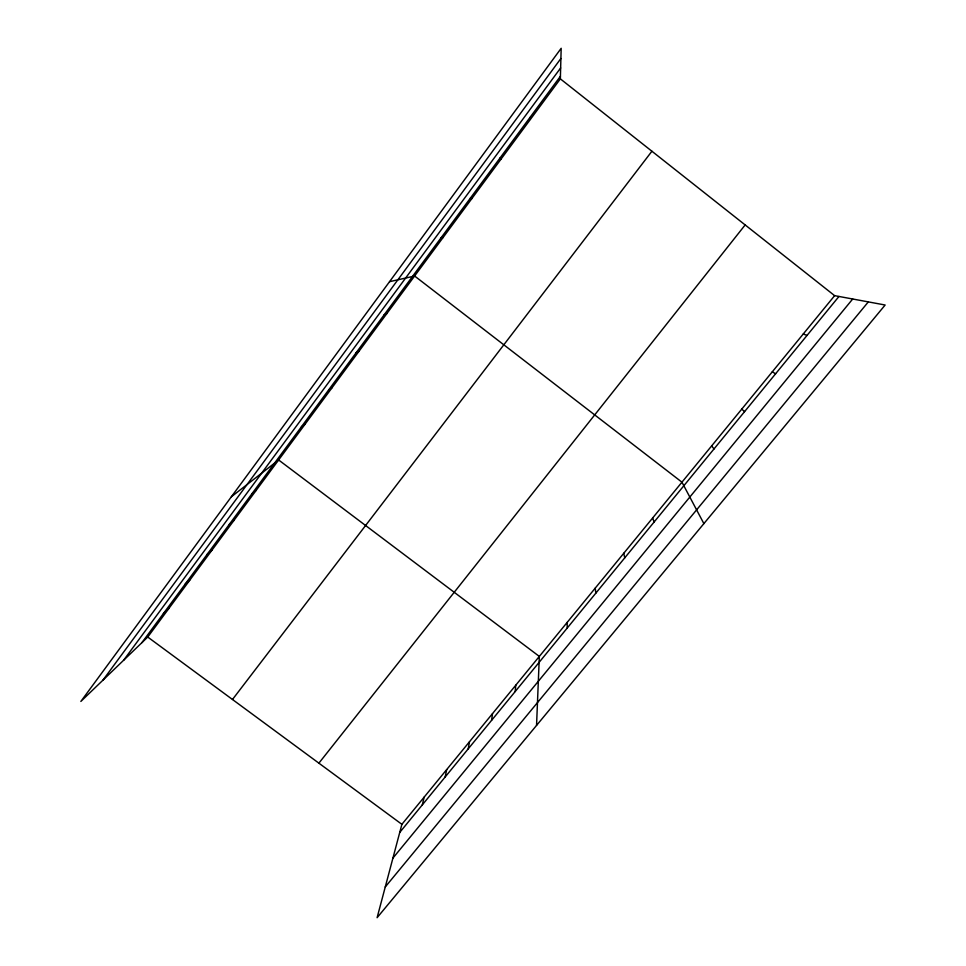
<?xml version="1.0" encoding="UTF-8"?>
<svg xmlns="http://www.w3.org/2000/svg" width="966" height="966" viewBox="0 0 966 966"><rect width="100%" height="100%" fill="white"/><g stroke="black" fill="none" stroke-linecap="round" stroke-linejoin="round"><path stroke-width="1.45" d="M560.352 78.862L561.174 48.3L80.854 701.437L147.738 637.041L560.352 78.862L834.636 295.656L885.146 305.014L377.102 917.7L401.892 824.324L834.636 295.656M536.553 725.406L539.33 656.421L278.631 459.973L231.357 496.778M515.192 691.535L515.772 685.184M491.585 720.358L492.491 713.633M468.232 748.855L469.464 741.767M445.145 777.026L446.69 769.588M422.311 804.883L424.159 797.107M102.903 680.209L560.896 58.503M123.588 660.297L560.642 67.958M141.93 642.632L560.425 76.254M232.48 699.493L651.917 151.227M318.889 763.164L745.16 224.933M399.731 832.438L838.959 296.465M392.921 858.086L852.7 299.001M385.253 886.957L868.325 301.899M163.411 613.567L168.941 608.363M185.134 584.164L190.387 579.346M207.098 554.436L212.073 550.004M229.328 524.357L234.014 520.336M251.812 493.928L256.195 490.33M301.38 426.839L305.099 424.171M328.573 390.035L331.918 387.885M356.152 352.711L359.111 351.105M384.106 314.88L386.666 313.817M389.54 281.686L414.619 276.01L681.948 482.179L703.876 523.62M441.22 237.588L442.947 237.684M803.241 334.007L807.057 335.395M470.382 198.115L471.686 198.815M772.281 371.825L775.601 373.782M147.738 637.041L401.892 824.324M741.755 409.125L744.581 411.625M711.652 445.906L713.995 448.949M499.965 158.074L500.823 159.402M652.654 517.969L654.091 522.051M623.746 553.289L624.748 557.853M529.972 117.466L530.37 119.41M595.237 588.125L595.805 593.172M567.09 622.49L567.259 628.009"/></g></svg>
